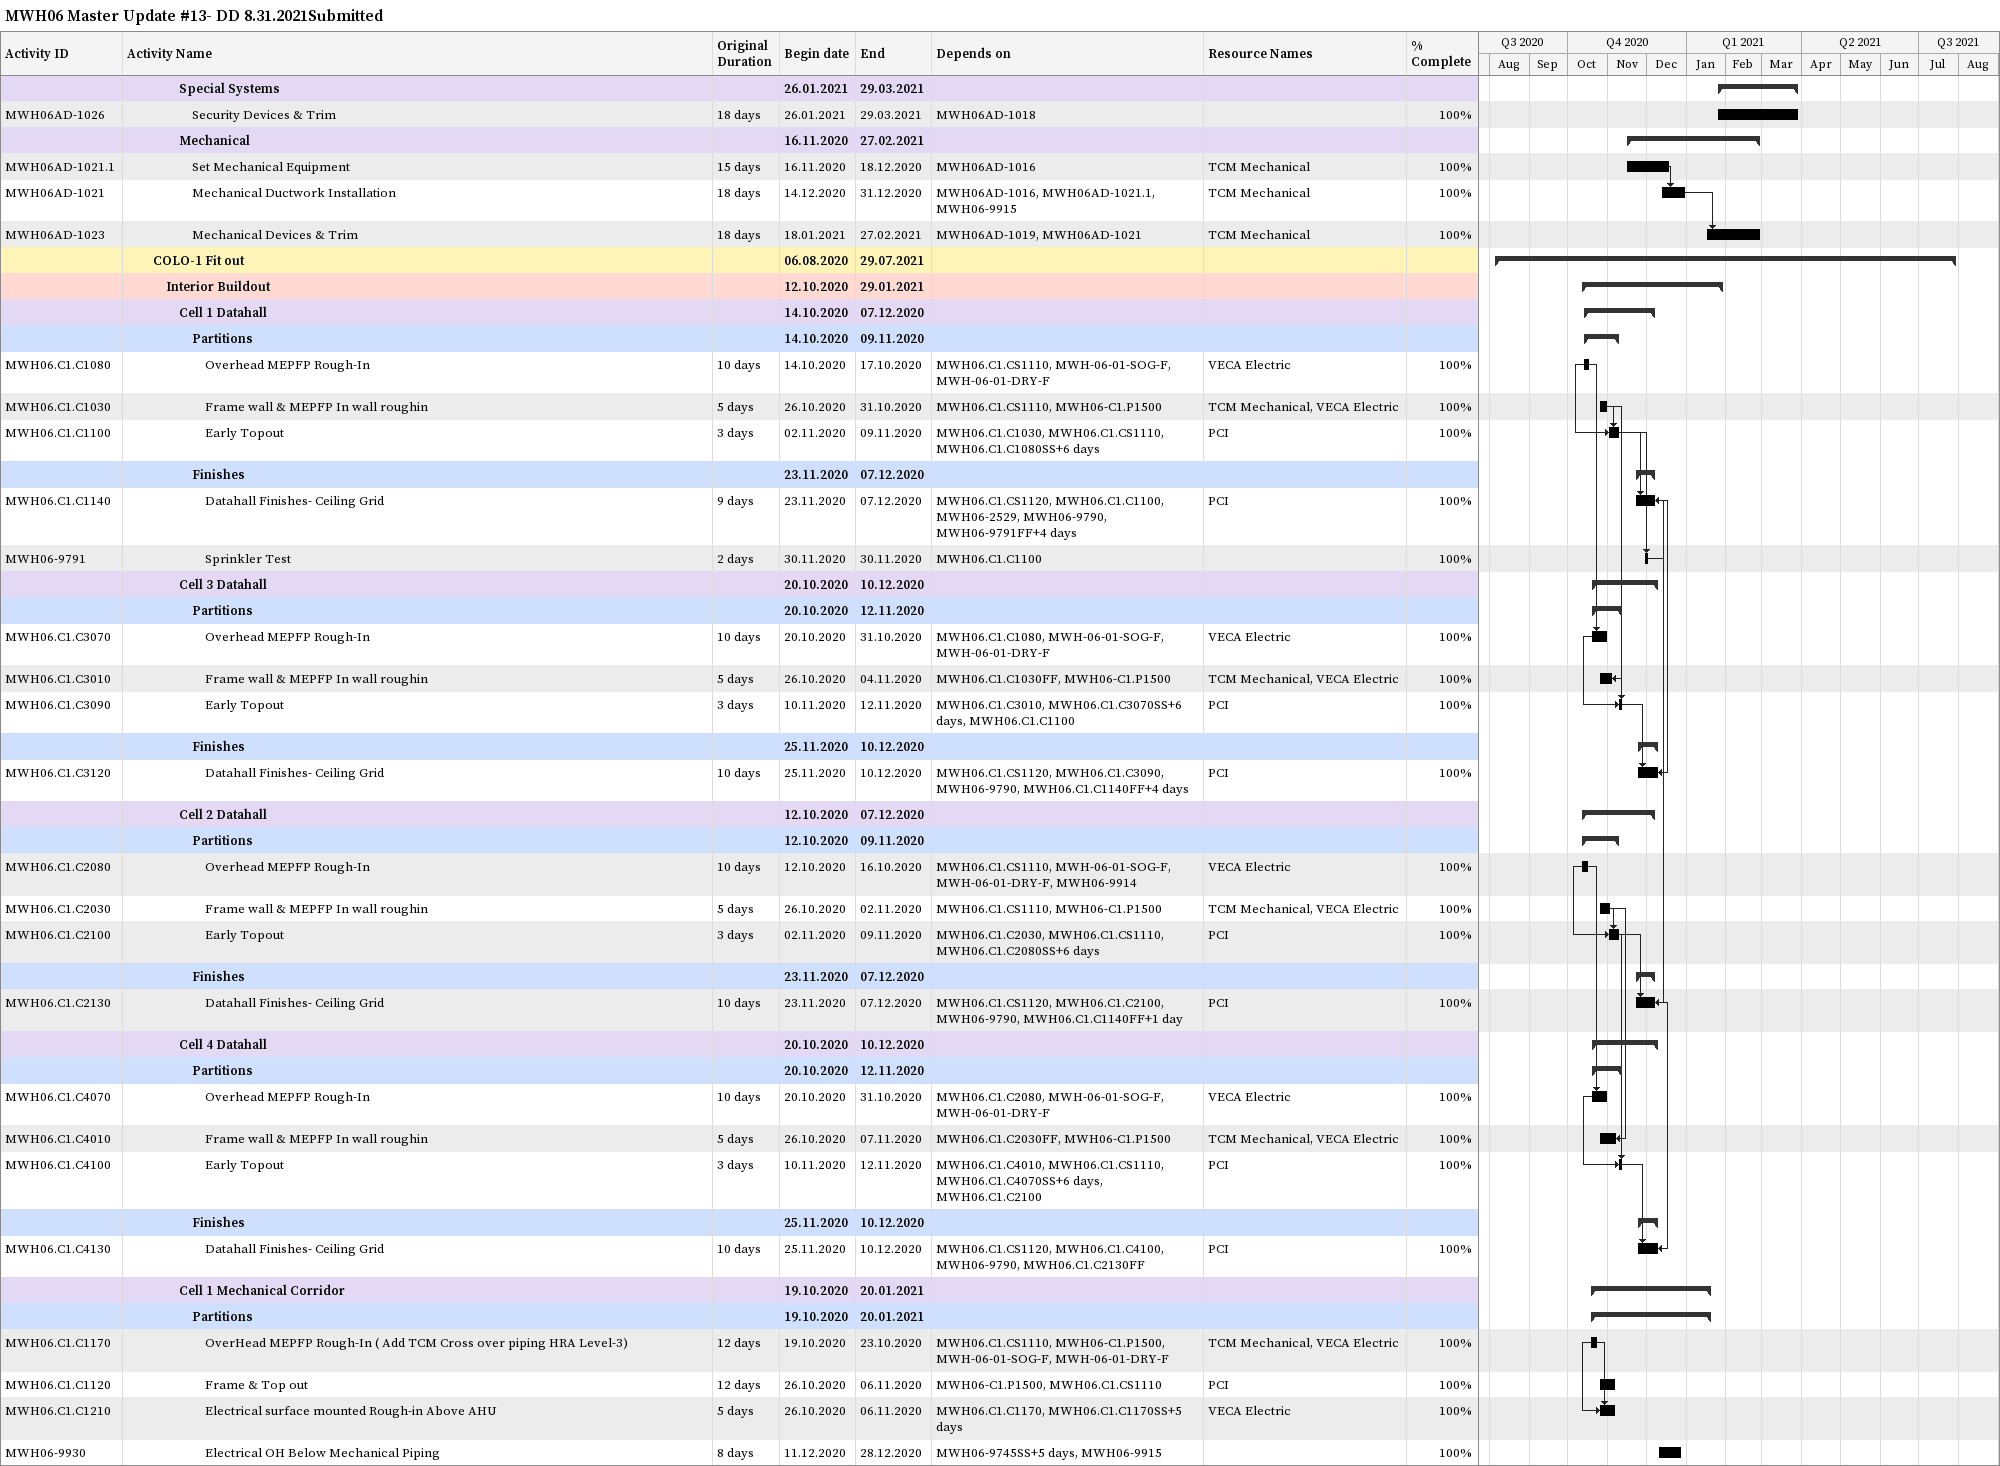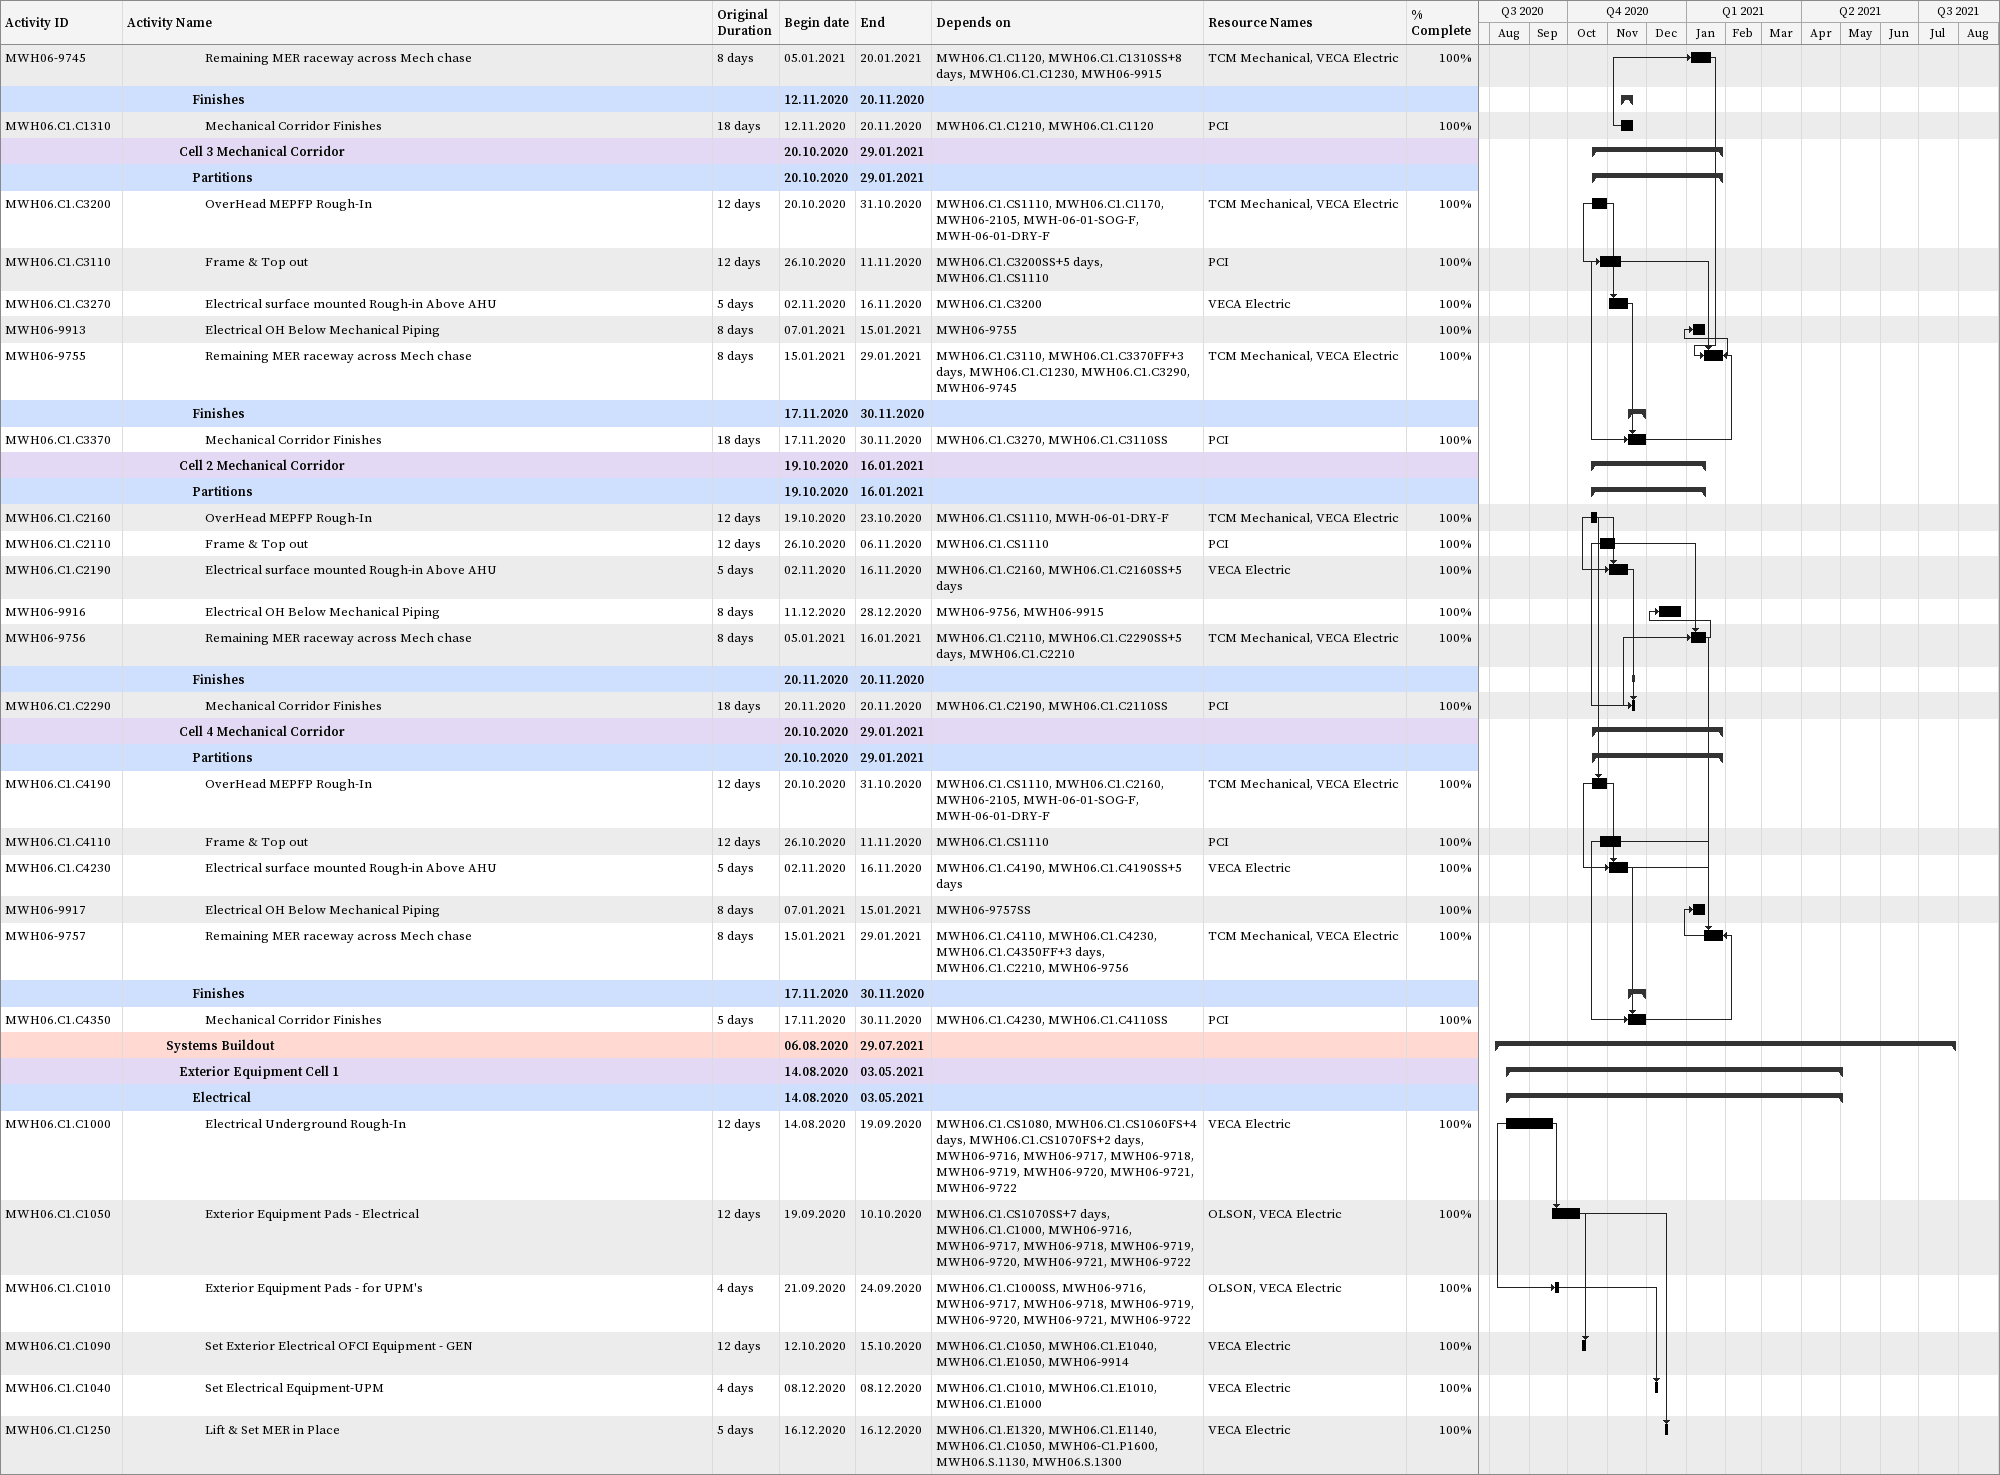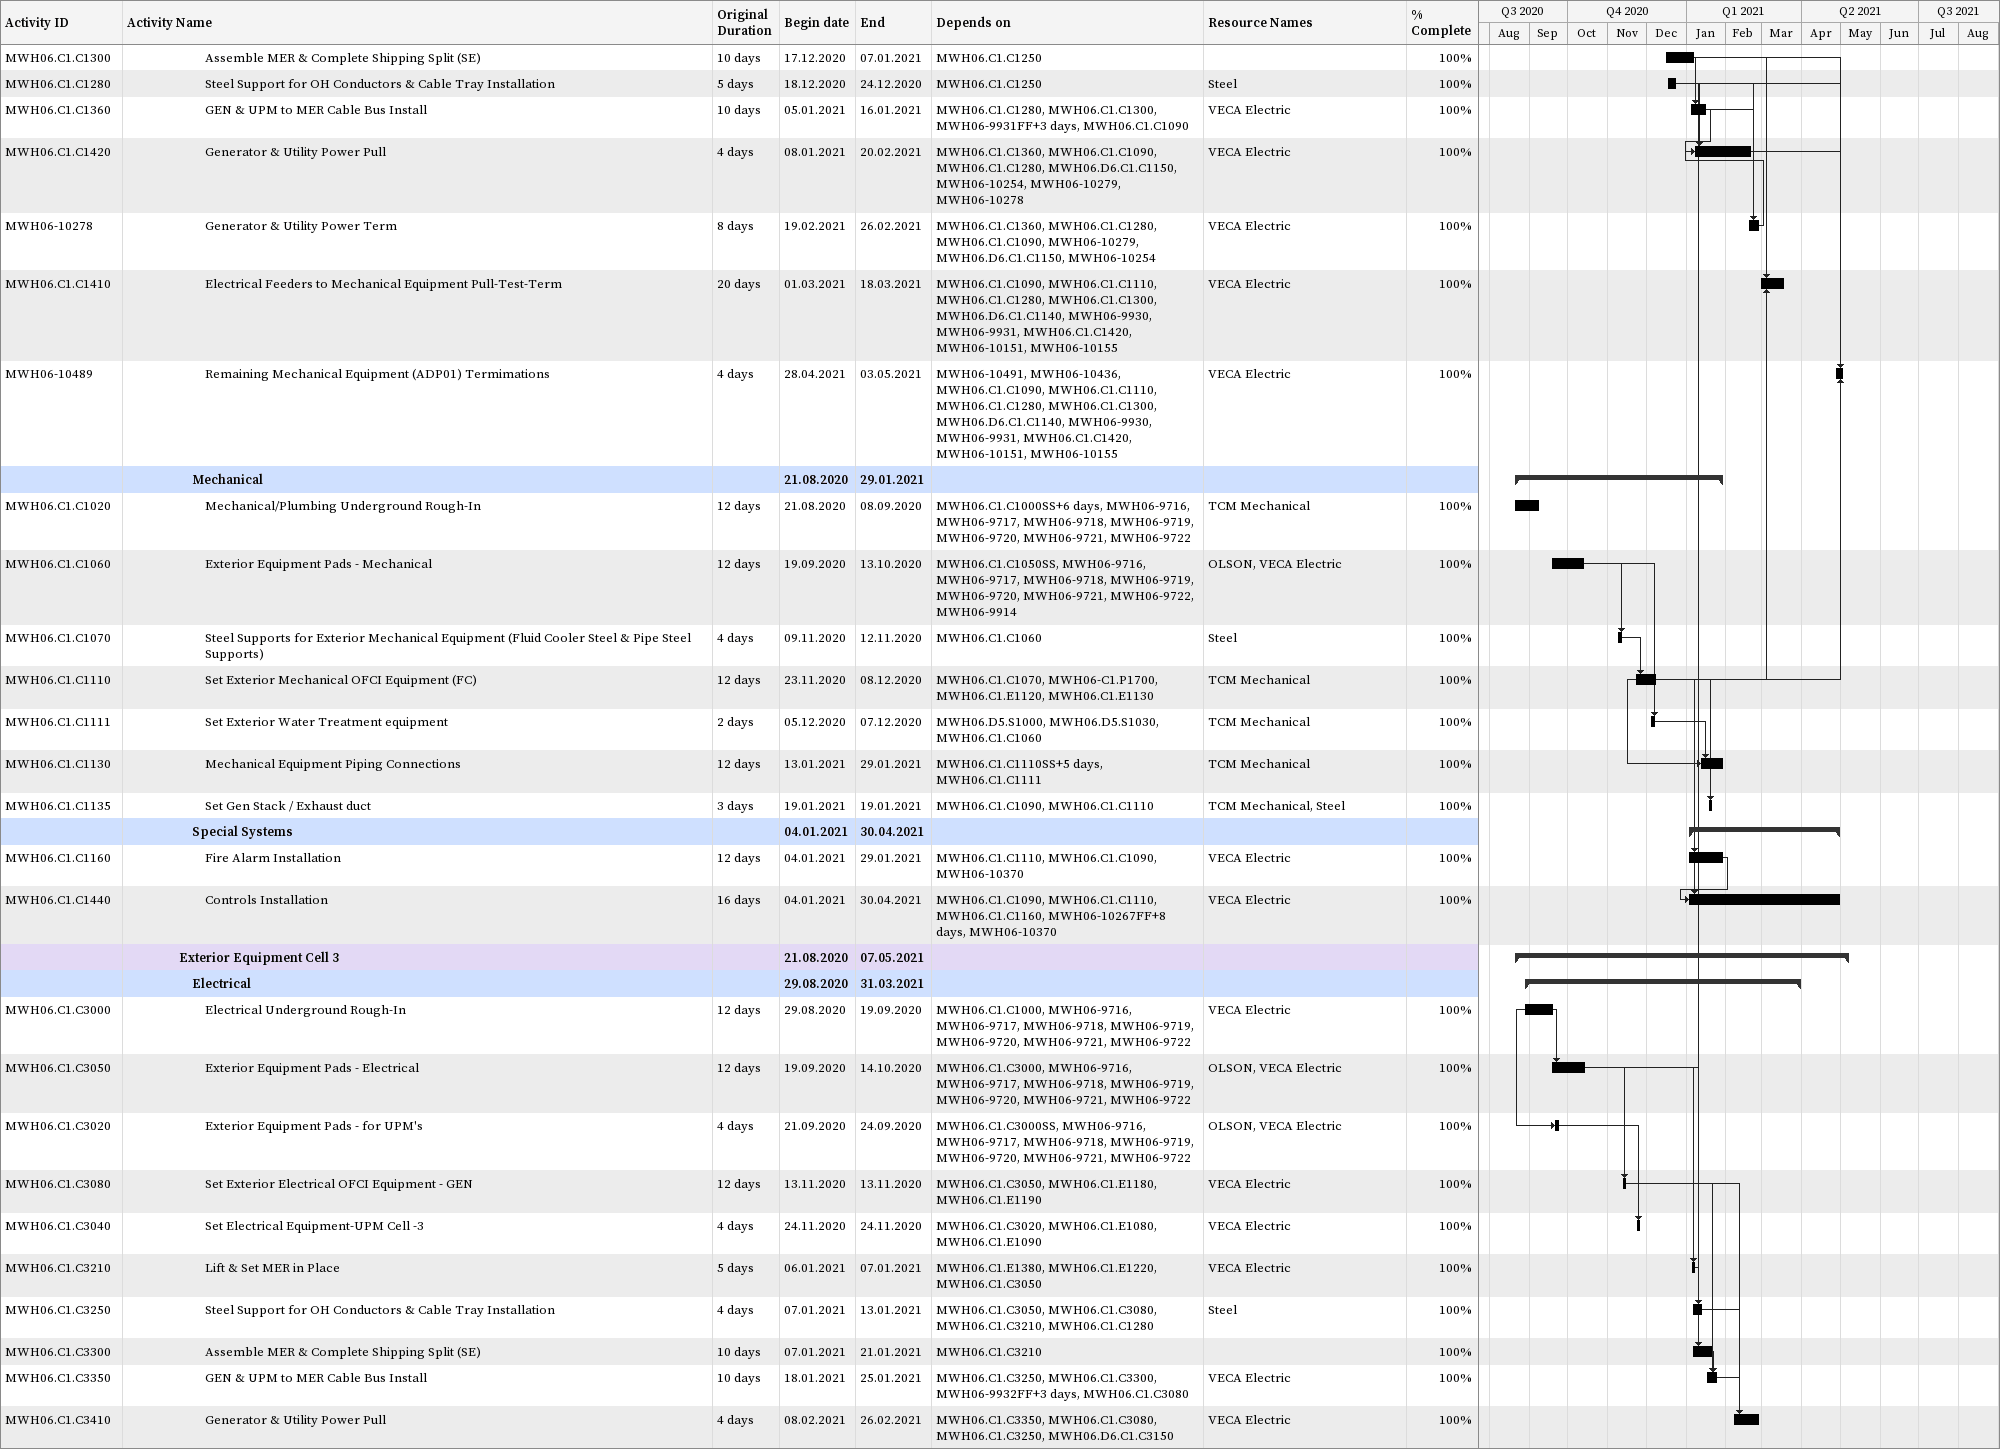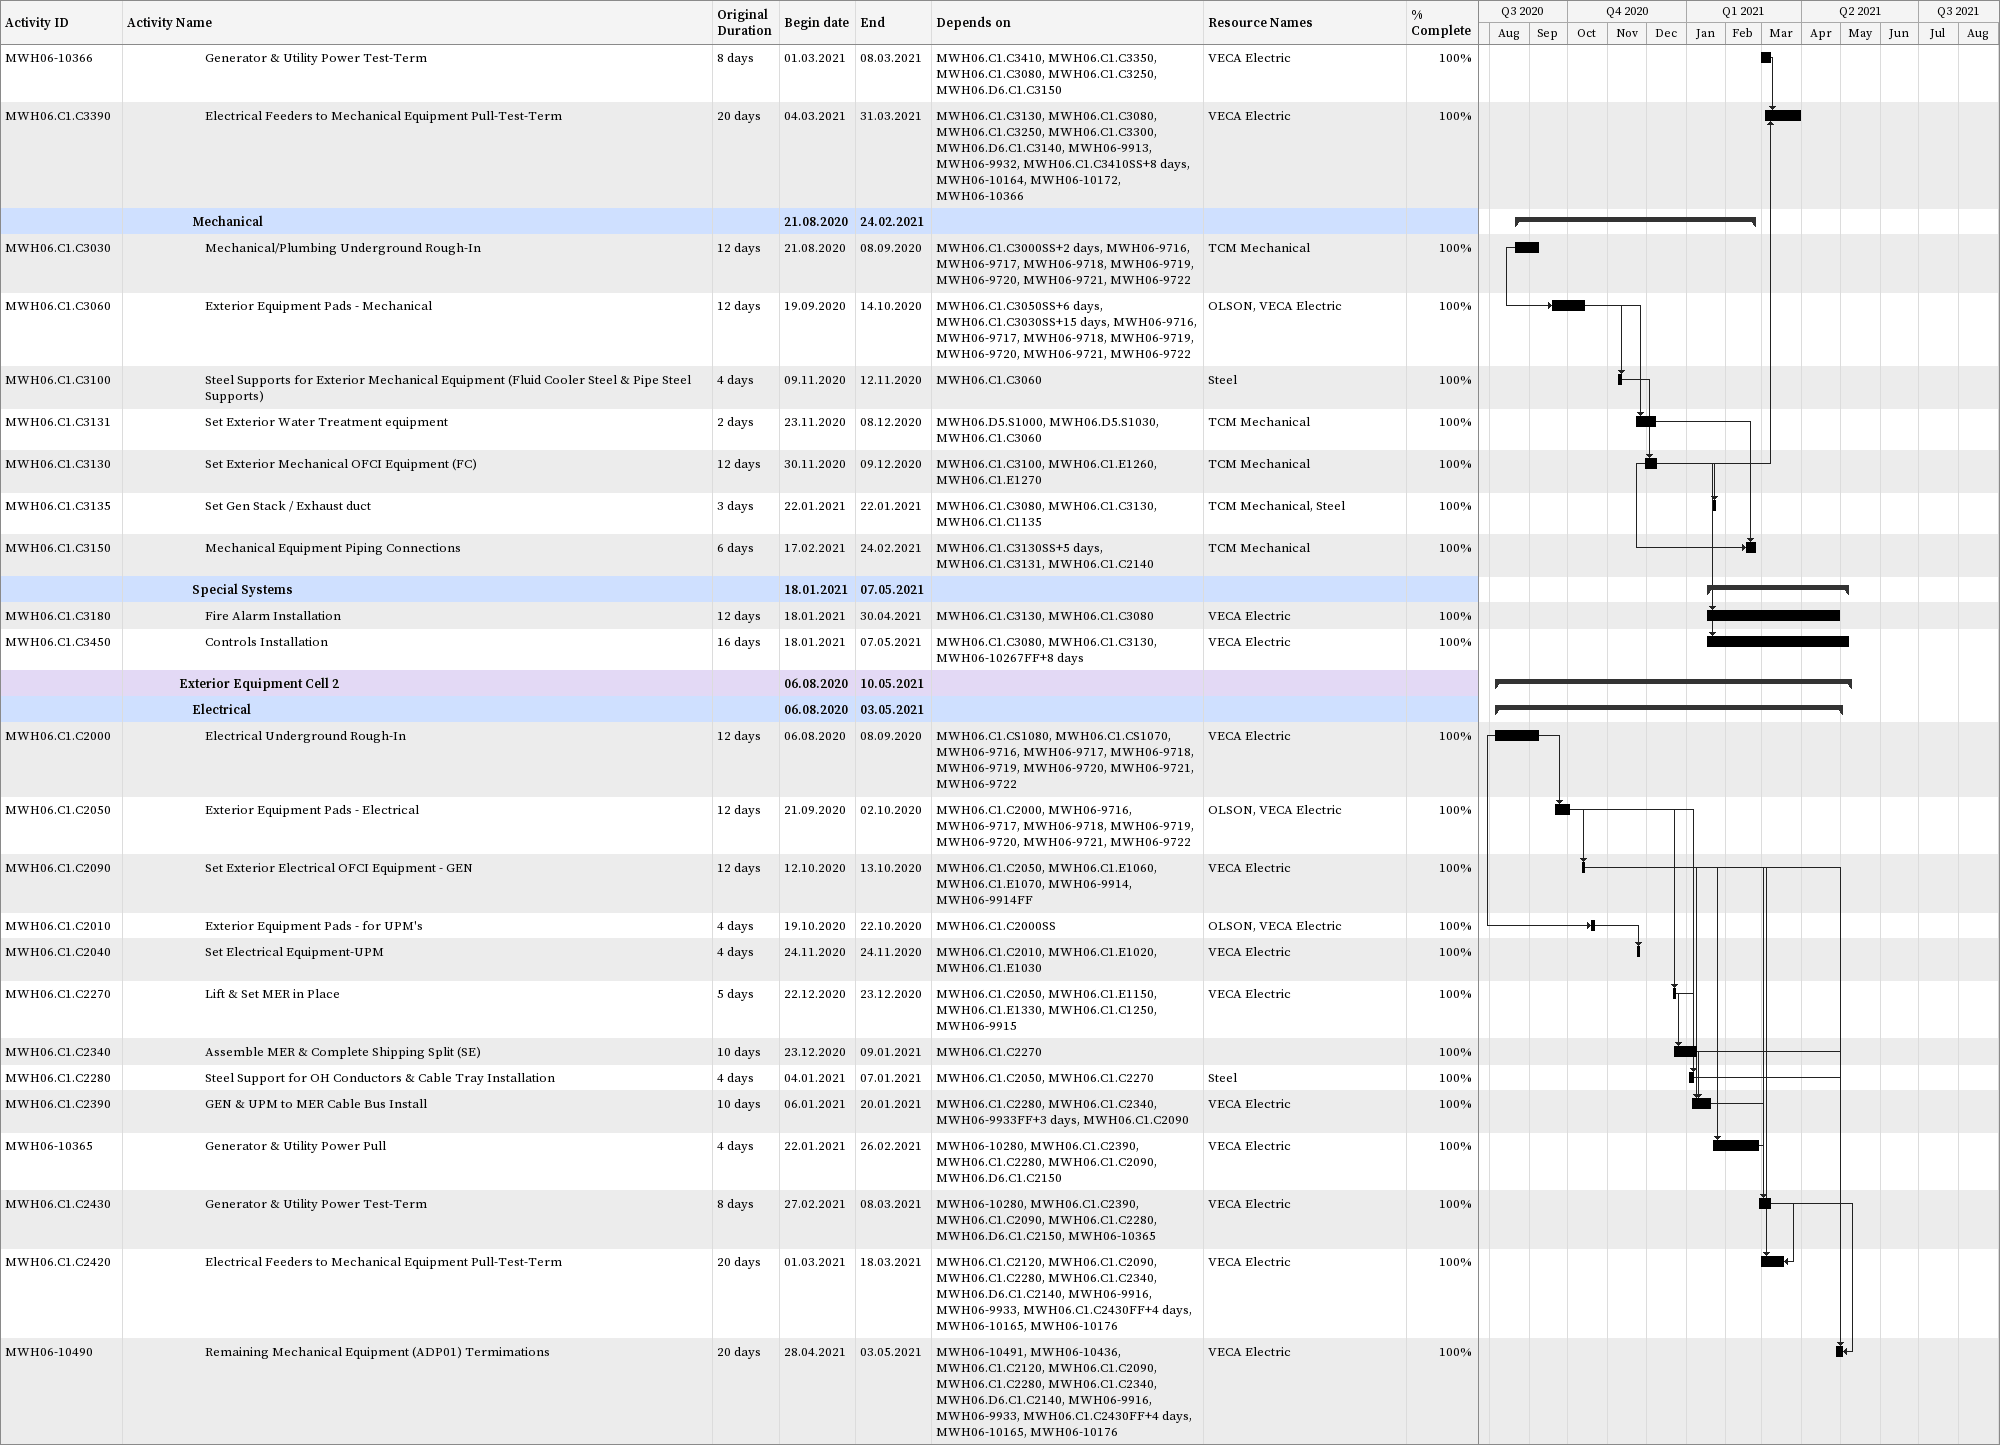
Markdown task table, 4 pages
MWH06 Master Update #13- DD 8.31.2021Submitted

| ID | Level | Task | Original duration | Start | Finish | Predecessors | Resources | % complete |
|---|---|---|---|---|---|---|---|---|
|  | 5 | **Special Systems** |  | 2021-01-26 | 2021-03-29 |  |  |  |
| MWH06AD-1026 | 6 | Security Devices & Trim | 18d | 2021-01-26 | 2021-03-29 | MWH06AD-1018 |  | 100 |
|  | 5 | **Mechanical** |  | 2020-11-16 | 2021-02-27 |  |  |  |
| MWH06AD-1021.1 | 6 | Set Mechanical Equipment | 15d | 2020-11-16 | 2020-12-18 | MWH06AD-1016 | TCM Mechanical | 100 |
| MWH06AD-1021 | 6 | Mechanical Ductwork Installation | 18d | 2020-12-14 | 2020-12-31 | MWH06AD-1016, MWH06AD-1021.1, MWH06-9915 | TCM Mechanical | 100 |
| MWH06AD-1023 | 6 | Mechanical Devices & Trim | 18d | 2021-01-18 | 2021-02-27 | MWH06AD-1019, MWH06AD-1021 | TCM Mechanical | 100 |
|  | 3 | **COLO-1 Fit out** |  | 2020-08-06 | 2021-07-29 |  |  |  |
|  | 4 | **Interior Buildout** |  | 2020-10-12 | 2021-01-29 |  |  |  |
|  | 5 | **Cell 1 Datahall** |  | 2020-10-14 | 2020-12-07 |  |  |  |
|  | 6 | **Partitions** |  | 2020-10-14 | 2020-11-09 |  |  |  |
| MWH06.C1.C1080 | 7 | Overhead MEPFP Rough-In | 10d | 2020-10-14 | 2020-10-17 | MWH06.C1.CS1110, MWH-06-01-SOG-F, MWH-06-01-DRY-F | VECA Electric | 100 |
| MWH06.C1.C1030 | 7 | Frame wall & MEPFP In wall roughin | 5d | 2020-10-26 | 2020-10-31 | MWH06.C1.CS1110, MWH06-C1.P1500 | TCM Mechanical, VECA Electric | 100 |
| MWH06.C1.C1100 | 7 | Early Topout | 3d | 2020-11-02 | 2020-11-09 | MWH06.C1.C1030, MWH06.C1.CS1110, MWH06.C1.C1080SS+6d | PCI | 100 |
|  | 6 | **Finishes** |  | 2020-11-23 | 2020-12-07 |  |  |  |
| MWH06.C1.C1140 | 7 | Datahall Finishes- Ceiling Grid | 9d | 2020-11-23 | 2020-12-07 | MWH06.C1.CS1120, MWH06.C1.C1100, MWH06-2529, MWH06-9790, MWH06-9791FF+4d | PCI | 100 |
| MWH06-9791 | 7 | Sprinkler Test | 2d | 2020-11-30 | 2020-11-30 | MWH06.C1.C1100 |  | 100 |
|  | 5 | **Cell 3 Datahall** |  | 2020-10-20 | 2020-12-10 |  |  |  |
|  | 6 | **Partitions** |  | 2020-10-20 | 2020-11-12 |  |  |  |
| MWH06.C1.C3070 | 7 | Overhead MEPFP Rough-In | 10d | 2020-10-20 | 2020-10-31 | MWH06.C1.C1080, MWH-06-01-SOG-F, MWH-06-01-DRY-F | VECA Electric | 100 |
| MWH06.C1.C3010 | 7 | Frame wall & MEPFP In wall roughin | 5d | 2020-10-26 | 2020-11-04 | MWH06.C1.C1030FF, MWH06-C1.P1500 | TCM Mechanical, VECA Electric | 100 |
| MWH06.C1.C3090 | 7 | Early Topout | 3d | 2020-11-10 | 2020-11-12 | MWH06.C1.C3010, MWH06.C1.C3070SS+6d, MWH06.C1.C1100 | PCI | 100 |
|  | 6 | **Finishes** |  | 2020-11-25 | 2020-12-10 |  |  |  |
| MWH06.C1.C3120 | 7 | Datahall Finishes- Ceiling Grid | 10d | 2020-11-25 | 2020-12-10 | MWH06.C1.CS1120, MWH06.C1.C3090, MWH06-9790, MWH06.C1.C1140FF+4d | PCI | 100 |
|  | 5 | **Cell 2 Datahall** |  | 2020-10-12 | 2020-12-07 |  |  |  |
|  | 6 | **Partitions** |  | 2020-10-12 | 2020-11-09 |  |  |  |
| MWH06.C1.C2080 | 7 | Overhead MEPFP Rough-In | 10d | 2020-10-12 | 2020-10-16 | MWH06.C1.CS1110, MWH-06-01-SOG-F, MWH-06-01-DRY-F, MWH06-9914 | VECA Electric | 100 |
| MWH06.C1.C2030 | 7 | Frame wall & MEPFP In wall roughin | 5d | 2020-10-26 | 2020-11-02 | MWH06.C1.CS1110, MWH06-C1.P1500 | TCM Mechanical, VECA Electric | 100 |
| MWH06.C1.C2100 | 7 | Early Topout | 3d | 2020-11-02 | 2020-11-09 | MWH06.C1.C2030, MWH06.C1.CS1110, MWH06.C1.C2080SS+6d | PCI | 100 |
|  | 6 | **Finishes** |  | 2020-11-23 | 2020-12-07 |  |  |  |
| MWH06.C1.C2130 | 7 | Datahall Finishes- Ceiling Grid | 10d | 2020-11-23 | 2020-12-07 | MWH06.C1.CS1120, MWH06.C1.C2100, MWH06-9790, MWH06.C1.C1140FF+1d | PCI | 100 |
|  | 5 | **Cell 4 Datahall** |  | 2020-10-20 | 2020-12-10 |  |  |  |
|  | 6 | **Partitions** |  | 2020-10-20 | 2020-11-12 |  |  |  |
| MWH06.C1.C4070 | 7 | Overhead MEPFP Rough-In | 10d | 2020-10-20 | 2020-10-31 | MWH06.C1.C2080, MWH-06-01-SOG-F, MWH-06-01-DRY-F | VECA Electric | 100 |
| MWH06.C1.C4010 | 7 | Frame wall & MEPFP In wall roughin | 5d | 2020-10-26 | 2020-11-07 | MWH06.C1.C2030FF, MWH06-C1.P1500 | TCM Mechanical, VECA Electric | 100 |
| MWH06.C1.C4100 | 7 | Early Topout | 3d | 2020-11-10 | 2020-11-12 | MWH06.C1.C4010, MWH06.C1.CS1110, MWH06.C1.C4070SS+6d, MWH06.C1.C2100 | PCI | 100 |
|  | 6 | **Finishes** |  | 2020-11-25 | 2020-12-10 |  |  |  |
| MWH06.C1.C4130 | 7 | Datahall Finishes- Ceiling Grid | 10d | 2020-11-25 | 2020-12-10 | MWH06.C1.CS1120, MWH06.C1.C4100, MWH06-9790, MWH06.C1.C2130FF | PCI | 100 |
|  | 5 | **Cell 1 Mechanical Corridor** |  | 2020-10-19 | 2021-01-20 |  |  |  |
|  | 6 | **Partitions** |  | 2020-10-19 | 2021-01-20 |  |  |  |
| MWH06.C1.C1170 | 7 | OverHead MEPFP Rough-In ( Add TCM Cross over piping HRA Level-3) | 12d | 2020-10-19 | 2020-10-23 | MWH06.C1.CS1110, MWH06-C1.P1500, MWH-06-01-SOG-F, MWH-06-01-DRY-F | TCM Mechanical, VECA Electric | 100 |
| MWH06.C1.C1120 | 7 | Frame & Top out | 12d | 2020-10-26 | 2020-11-06 | MWH06-C1.P1500, MWH06.C1.CS1110 | PCI | 100 |
| MWH06.C1.C1210 | 7 | Electrical surface mounted Rough-in Above AHU | 5d | 2020-10-26 | 2020-11-06 | MWH06.C1.C1170, MWH06.C1.C1170SS+5d | VECA Electric | 100 |
| MWH06-9930 | 7 | Electrical OH Below Mechanical Piping | 8d | 2020-12-11 | 2020-12-28 | MWH06-9745SS+5d, MWH06-9915 |  | 100 |
| MWH06-9745 | 7 | Remaining MER raceway across Mech chase | 8d | 2021-01-05 | 2021-01-20 | MWH06.C1.C1120, MWH06.C1.C1310SS+8d, MWH06.C1.C1230, MWH06-9915 | TCM Mechanical, VECA Electric | 100 |
|  | 6 | **Finishes** |  | 2020-11-12 | 2020-11-20 |  |  |  |
| MWH06.C1.C1310 | 7 | Mechanical Corridor Finishes | 18d | 2020-11-12 | 2020-11-20 | MWH06.C1.C1210, MWH06.C1.C1120 | PCI | 100 |
|  | 5 | **Cell 3 Mechanical Corridor** |  | 2020-10-20 | 2021-01-29 |  |  |  |
|  | 6 | **Partitions** |  | 2020-10-20 | 2021-01-29 |  |  |  |
| MWH06.C1.C3200 | 7 | OverHead MEPFP Rough-In | 12d | 2020-10-20 | 2020-10-31 | MWH06.C1.CS1110, MWH06.C1.C1170, MWH06-2105, MWH-06-01-SOG-F, MWH-06-01-DRY-F | TCM Mechanical, VECA Electric | 100 |
| MWH06.C1.C3110 | 7 | Frame & Top out | 12d | 2020-10-26 | 2020-11-11 | MWH06.C1.C3200SS+5d, MWH06.C1.CS1110 | PCI | 100 |
| MWH06.C1.C3270 | 7 | Electrical surface mounted Rough-in Above AHU | 5d | 2020-11-02 | 2020-11-16 | MWH06.C1.C3200 | VECA Electric | 100 |
| MWH06-9913 | 7 | Electrical OH Below Mechanical Piping | 8d | 2021-01-07 | 2021-01-15 | MWH06-9755 |  | 100 |
| MWH06-9755 | 7 | Remaining MER raceway across Mech chase | 8d | 2021-01-15 | 2021-01-29 | MWH06.C1.C3110, MWH06.C1.C3370FF+3d, MWH06.C1.C1230, MWH06.C1.C3290, MWH06-9745 | TCM Mechanical, VECA Electric | 100 |
|  | 6 | **Finishes** |  | 2020-11-17 | 2020-11-30 |  |  |  |
| MWH06.C1.C3370 | 7 | Mechanical Corridor Finishes | 18d | 2020-11-17 | 2020-11-30 | MWH06.C1.C3270, MWH06.C1.C3110SS | PCI | 100 |
|  | 5 | **Cell 2 Mechanical Corridor** |  | 2020-10-19 | 2021-01-16 |  |  |  |
|  | 6 | **Partitions** |  | 2020-10-19 | 2021-01-16 |  |  |  |
| MWH06.C1.C2160 | 7 | OverHead MEPFP Rough-In | 12d | 2020-10-19 | 2020-10-23 | MWH06.C1.CS1110, MWH-06-01-DRY-F | TCM Mechanical, VECA Electric | 100 |
| MWH06.C1.C2110 | 7 | Frame & Top out | 12d | 2020-10-26 | 2020-11-06 | MWH06.C1.CS1110 | PCI | 100 |
| MWH06.C1.C2190 | 7 | Electrical surface mounted Rough-in Above AHU | 5d | 2020-11-02 | 2020-11-16 | MWH06.C1.C2160, MWH06.C1.C2160SS+5d | VECA Electric | 100 |
| MWH06-9916 | 7 | Electrical OH Below Mechanical Piping | 8d | 2020-12-11 | 2020-12-28 | MWH06-9756, MWH06-9915 |  | 100 |
| MWH06-9756 | 7 | Remaining MER raceway across Mech chase | 8d | 2021-01-05 | 2021-01-16 | MWH06.C1.C2110, MWH06.C1.C2290SS+5d, MWH06.C1.C2210 | TCM Mechanical, VECA Electric | 100 |
|  | 6 | **Finishes** |  | 2020-11-20 | 2020-11-20 |  |  |  |
| MWH06.C1.C2290 | 7 | Mechanical Corridor Finishes | 18d | 2020-11-20 | 2020-11-20 | MWH06.C1.C2190, MWH06.C1.C2110SS | PCI | 100 |
|  | 5 | **Cell 4 Mechanical Corridor** |  | 2020-10-20 | 2021-01-29 |  |  |  |
|  | 6 | **Partitions** |  | 2020-10-20 | 2021-01-29 |  |  |  |
| MWH06.C1.C4190 | 7 | OverHead MEPFP Rough-In | 12d | 2020-10-20 | 2020-10-31 | MWH06.C1.CS1110, MWH06.C1.C2160, MWH06-2105, MWH-06-01-SOG-F, MWH-06-01-DRY-F | TCM Mechanical, VECA Electric | 100 |
| MWH06.C1.C4110 | 7 | Frame & Top out | 12d | 2020-10-26 | 2020-11-11 | MWH06.C1.CS1110 | PCI | 100 |
| MWH06.C1.C4230 | 7 | Electrical surface mounted Rough-in Above AHU | 5d | 2020-11-02 | 2020-11-16 | MWH06.C1.C4190, MWH06.C1.C4190SS+5d | VECA Electric | 100 |
| MWH06-9917 | 7 | Electrical OH Below Mechanical Piping | 8d | 2021-01-07 | 2021-01-15 | MWH06-9757SS |  | 100 |
| MWH06-9757 | 7 | Remaining MER raceway across Mech chase | 8d | 2021-01-15 | 2021-01-29 | MWH06.C1.C4110, MWH06.C1.C4230, MWH06.C1.C4350FF+3d, MWH06.C1.C2210, MWH06-9756 | TCM Mechanical, VECA Electric | 100 |
|  | 6 | **Finishes** |  | 2020-11-17 | 2020-11-30 |  |  |  |
| MWH06.C1.C4350 | 7 | Mechanical Corridor Finishes | 5d | 2020-11-17 | 2020-11-30 | MWH06.C1.C4230, MWH06.C1.C4110SS | PCI | 100 |
|  | 4 | **Systems Buildout** |  | 2020-08-06 | 2021-07-29 |  |  |  |
|  | 5 | **Exterior Equipment Cell 1** |  | 2020-08-14 | 2021-05-03 |  |  |  |
|  | 6 | **Electrical** |  | 2020-08-14 | 2021-05-03 |  |  |  |
| MWH06.C1.C1000 | 7 | Electrical Underground Rough-In | 12d | 2020-08-14 | 2020-09-19 | MWH06.C1.CS1080, MWH06.C1.CS1060FS+4d, MWH06.C1.CS1070FS+2d, MWH06-9716, MWH06-9717, MWH06-9718, MWH06-9719, MWH06-9720, MWH06-9721, MWH06-9722 | VECA Electric | 100 |
| MWH06.C1.C1050 | 7 | Exterior Equipment Pads - Electrical | 12d | 2020-09-19 | 2020-10-10 | MWH06.C1.CS1070SS+7d, MWH06.C1.C1000, MWH06-9716, MWH06-9717, MWH06-9718, MWH06-9719, MWH06-9720, MWH06-9721, MWH06-9722 | OLSON, VECA Electric | 100 |
| MWH06.C1.C1010 | 7 | Exterior Equipment Pads - for UPM's | 4d | 2020-09-21 | 2020-09-24 | MWH06.C1.C1000SS, MWH06-9716, MWH06-9717, MWH06-9718, MWH06-9719, MWH06-9720, MWH06-9721, MWH06-9722 | OLSON, VECA Electric | 100 |
| MWH06.C1.C1090 | 7 | Set Exterior Electrical OFCI Equipment - GEN | 12d | 2020-10-12 | 2020-10-15 | MWH06.C1.C1050, MWH06.C1.E1040, MWH06.C1.E1050, MWH06-9914 | VECA Electric | 100 |
| MWH06.C1.C1040 | 7 | Set Electrical Equipment-UPM | 4d | 2020-12-08 | 2020-12-08 | MWH06.C1.C1010, MWH06.C1.E1010, MWH06.C1.E1000 | VECA Electric | 100 |
| MWH06.C1.C1250 | 7 | Lift & Set MER in Place | 5d | 2020-12-16 | 2020-12-16 | MWH06.C1.E1320, MWH06.C1.E1140, MWH06.C1.C1050, MWH06-C1.P1600, MWH06.S.1130, MWH06.S.1300 | VECA Electric | 100 |
| MWH06.C1.C1300 | 7 | Assemble MER & Complete Shipping Split (SE) | 10d | 2020-12-17 | 2021-01-07 | MWH06.C1.C1250 |  | 100 |
| MWH06.C1.C1280 | 7 | Steel Support for OH Conductors & Cable Tray Installation | 5d | 2020-12-18 | 2020-12-24 | MWH06.C1.C1250 | Steel | 100 |
| MWH06.C1.C1360 | 7 | GEN & UPM to MER Cable Bus Install | 10d | 2021-01-05 | 2021-01-16 | MWH06.C1.C1280, MWH06.C1.C1300, MWH06-9931FF+3d, MWH06.C1.C1090 | VECA Electric | 100 |
| MWH06.C1.C1420 | 7 | Generator & Utility Power Pull | 4d | 2021-01-08 | 2021-02-20 | MWH06.C1.C1360, MWH06.C1.C1090, MWH06.C1.C1280, MWH06.D6.C1.C1150, MWH06-10254, MWH06-10279, MWH06-10278 | VECA Electric | 100 |
| MWH06-10278 | 7 | Generator & Utility Power Term | 8d | 2021-02-19 | 2021-02-26 | MWH06.C1.C1360, MWH06.C1.C1280, MWH06.C1.C1090, MWH06-10279, MWH06.D6.C1.C1150, MWH06-10254 | VECA Electric | 100 |
| MWH06.C1.C1410 | 7 | Electrical Feeders to Mechanical Equipment Pull-Test-Term | 20d | 2021-03-01 | 2021-03-18 | MWH06.C1.C1090, MWH06.C1.C1110, MWH06.C1.C1280, MWH06.C1.C1300, MWH06.D6.C1.C1140, MWH06-9930, MWH06-9931, MWH06.C1.C1420, MWH06-10151, MWH06-10155 | VECA Electric | 100 |
| MWH06-10489 | 7 | Remaining Mechanical Equipment (ADP01) Termimations | 4d | 2021-04-28 | 2021-05-03 | MWH06-10491, MWH06-10436, MWH06.C1.C1090, MWH06.C1.C1110, MWH06.C1.C1280, MWH06.C1.C1300, MWH06.D6.C1.C1140, MWH06-9930, MWH06-9931, MWH06.C1.C1420, MWH06-10151, MWH06-10155 | VECA Electric | 100 |
|  | 6 | **Mechanical** |  | 2020-08-21 | 2021-01-29 |  |  |  |
| MWH06.C1.C1020 | 7 | Mechanical/Plumbing Underground Rough-In | 12d | 2020-08-21 | 2020-09-08 | MWH06.C1.C1000SS+6d, MWH06-9716, MWH06-9717, MWH06-9718, MWH06-9719, MWH06-9720, MWH06-9721, MWH06-9722 | TCM Mechanical | 100 |
| MWH06.C1.C1060 | 7 | Exterior Equipment Pads - Mechanical | 12d | 2020-09-19 | 2020-10-13 | MWH06.C1.C1050SS, MWH06-9716, MWH06-9717, MWH06-9718, MWH06-9719, MWH06-9720, MWH06-9721, MWH06-9722, MWH06-9914 | OLSON, VECA Electric | 100 |
| MWH06.C1.C1070 | 7 | Steel Supports for Exterior Mechanical Equipment (Fluid Cooler Steel & Pipe Steel Supports) | 4d | 2020-11-09 | 2020-11-12 | MWH06.C1.C1060 | Steel | 100 |
| MWH06.C1.C1110 | 7 | Set Exterior Mechanical OFCI Equipment (FC) | 12d | 2020-11-23 | 2020-12-08 | MWH06.C1.C1070, MWH06-C1.P1700, MWH06.C1.E1120, MWH06.C1.E1130 | TCM Mechanical | 100 |
| MWH06.C1.C1111 | 7 | Set Exterior Water Treatment equipment | 2d | 2020-12-05 | 2020-12-07 | MWH06.D5.S1000, MWH06.D5.S1030, MWH06.C1.C1060 | TCM Mechanical | 100 |
| MWH06.C1.C1130 | 7 | Mechanical Equipment Piping Connections | 12d | 2021-01-13 | 2021-01-29 | MWH06.C1.C1110SS+5d, MWH06.C1.C1111 | TCM Mechanical | 100 |
| MWH06.C1.C1135 | 7 | Set Gen Stack / Exhaust duct | 3d | 2021-01-19 | 2021-01-19 | MWH06.C1.C1090, MWH06.C1.C1110 | TCM Mechanical, Steel | 100 |
|  | 6 | **Special Systems** |  | 2021-01-04 | 2021-04-30 |  |  |  |
| MWH06.C1.C1160 | 7 | Fire Alarm Installation | 12d | 2021-01-04 | 2021-01-29 | MWH06.C1.C1110, MWH06.C1.C1090, MWH06-10370 | VECA Electric | 100 |
| MWH06.C1.C1440 | 7 | Controls Installation | 16d | 2021-01-04 | 2021-04-30 | MWH06.C1.C1090, MWH06.C1.C1110, MWH06.C1.C1160, MWH06-10267FF+8d, MWH06-10370 | VECA Electric | 100 |
|  | 5 | **Exterior Equipment Cell 3** |  | 2020-08-21 | 2021-05-07 |  |  |  |
|  | 6 | **Electrical** |  | 2020-08-29 | 2021-03-31 |  |  |  |
| MWH06.C1.C3000 | 7 | Electrical Underground Rough-In | 12d | 2020-08-29 | 2020-09-19 | MWH06.C1.C1000, MWH06-9716, MWH06-9717, MWH06-9718, MWH06-9719, MWH06-9720, MWH06-9721, MWH06-9722 | VECA Electric | 100 |
| MWH06.C1.C3050 | 7 | Exterior Equipment Pads - Electrical | 12d | 2020-09-19 | 2020-10-14 | MWH06.C1.C3000, MWH06-9716, MWH06-9717, MWH06-9718, MWH06-9719, MWH06-9720, MWH06-9721, MWH06-9722 | OLSON, VECA Electric | 100 |
| MWH06.C1.C3020 | 7 | Exterior Equipment Pads - for UPM's | 4d | 2020-09-21 | 2020-09-24 | MWH06.C1.C3000SS, MWH06-9716, MWH06-9717, MWH06-9718, MWH06-9719, MWH06-9720, MWH06-9721, MWH06-9722 | OLSON, VECA Electric | 100 |
| MWH06.C1.C3080 | 7 | Set Exterior Electrical OFCI Equipment - GEN | 12d | 2020-11-13 | 2020-11-13 | MWH06.C1.C3050, MWH06.C1.E1180, MWH06.C1.E1190 | VECA Electric | 100 |
| MWH06.C1.C3040 | 7 | Set Electrical Equipment-UPM Cell -3 | 4d | 2020-11-24 | 2020-11-24 | MWH06.C1.C3020, MWH06.C1.E1080, MWH06.C1.E1090 | VECA Electric | 100 |
| MWH06.C1.C3210 | 7 | Lift & Set MER in Place | 5d | 2021-01-06 | 2021-01-07 | MWH06.C1.E1380, MWH06.C1.E1220, MWH06.C1.C3050 | VECA Electric | 100 |
| MWH06.C1.C3250 | 7 | Steel Support for OH Conductors & Cable Tray Installation | 4d | 2021-01-07 | 2021-01-13 | MWH06.C1.C3050, MWH06.C1.C3080, MWH06.C1.C3210, MWH06.C1.C1280 | Steel | 100 |
| MWH06.C1.C3300 | 7 | Assemble MER & Complete Shipping Split (SE) | 10d | 2021-01-07 | 2021-01-21 | MWH06.C1.C3210 |  | 100 |
| MWH06.C1.C3350 | 7 | GEN & UPM to MER Cable Bus Install | 10d | 2021-01-18 | 2021-01-25 | MWH06.C1.C3250, MWH06.C1.C3300, MWH06-9932FF+3d, MWH06.C1.C3080 | VECA Electric | 100 |
| MWH06.C1.C3410 | 7 | Generator & Utility Power Pull | 4d | 2021-02-08 | 2021-02-26 | MWH06.C1.C3350, MWH06.C1.C3080, MWH06.C1.C3250, MWH06.D6.C1.C3150 | VECA Electric | 100 |
| MWH06-10366 | 7 | Generator & Utility Power Test-Term | 8d | 2021-03-01 | 2021-03-08 | MWH06.C1.C3410, MWH06.C1.C3350, MWH06.C1.C3080, MWH06.C1.C3250, MWH06.D6.C1.C3150 | VECA Electric | 100 |
| MWH06.C1.C3390 | 7 | Electrical Feeders to Mechanical Equipment Pull-Test-Term | 20d | 2021-03-04 | 2021-03-31 | MWH06.C1.C3130, MWH06.C1.C3080, MWH06.C1.C3250, MWH06.C1.C3300, MWH06.D6.C1.C3140, MWH06-9913, MWH06-9932, MWH06.C1.C3410SS+8d, MWH06-10164, MWH06-10172, MWH06-10366 | VECA Electric | 100 |
|  | 6 | **Mechanical** |  | 2020-08-21 | 2021-02-24 |  |  |  |
| MWH06.C1.C3030 | 7 | Mechanical/Plumbing Underground Rough-In | 12d | 2020-08-21 | 2020-09-08 | MWH06.C1.C3000SS+2d, MWH06-9716, MWH06-9717, MWH06-9718, MWH06-9719, MWH06-9720, MWH06-9721, MWH06-9722 | TCM Mechanical | 100 |
| MWH06.C1.C3060 | 7 | Exterior Equipment Pads - Mechanical | 12d | 2020-09-19 | 2020-10-14 | MWH06.C1.C3050SS+6d, MWH06.C1.C3030SS+15d, MWH06-9716, MWH06-9717, MWH06-9718, MWH06-9719, MWH06-9720, MWH06-9721, MWH06-9722 | OLSON, VECA Electric | 100 |
| MWH06.C1.C3100 | 7 | Steel Supports for Exterior Mechanical Equipment (Fluid Cooler Steel & Pipe Steel Supports) | 4d | 2020-11-09 | 2020-11-12 | MWH06.C1.C3060 | Steel | 100 |
| MWH06.C1.C3131 | 7 | Set Exterior Water Treatment equipment | 2d | 2020-11-23 | 2020-12-08 | MWH06.D5.S1000, MWH06.D5.S1030, MWH06.C1.C3060 | TCM Mechanical | 100 |
| MWH06.C1.C3130 | 7 | Set Exterior Mechanical OFCI Equipment (FC) | 12d | 2020-11-30 | 2020-12-09 | MWH06.C1.C3100, MWH06.C1.E1260, MWH06.C1.E1270 | TCM Mechanical | 100 |
| MWH06.C1.C3135 | 7 | Set Gen Stack / Exhaust duct | 3d | 2021-01-22 | 2021-01-22 | MWH06.C1.C3080, MWH06.C1.C3130, MWH06.C1.C1135 | TCM Mechanical, Steel | 100 |
| MWH06.C1.C3150 | 7 | Mechanical Equipment Piping Connections | 6d | 2021-02-17 | 2021-02-24 | MWH06.C1.C3130SS+5d, MWH06.C1.C3131, MWH06.C1.C2140 | TCM Mechanical | 100 |
|  | 6 | **Special Systems** |  | 2021-01-18 | 2021-05-07 |  |  |  |
| MWH06.C1.C3180 | 7 | Fire Alarm Installation | 12d | 2021-01-18 | 2021-04-30 | MWH06.C1.C3130, MWH06.C1.C3080 | VECA Electric | 100 |
| MWH06.C1.C3450 | 7 | Controls Installation | 16d | 2021-01-18 | 2021-05-07 | MWH06.C1.C3080, MWH06.C1.C3130, MWH06-10267FF+8d | VECA Electric | 100 |
|  | 5 | **Exterior Equipment Cell 2** |  | 2020-08-06 | 2021-05-10 |  |  |  |
|  | 6 | **Electrical** |  | 2020-08-06 | 2021-05-03 |  |  |  |
| MWH06.C1.C2000 | 7 | Electrical Underground Rough-In | 12d | 2020-08-06 | 2020-09-08 | MWH06.C1.CS1080, MWH06.C1.CS1070, MWH06-9716, MWH06-9717, MWH06-9718, MWH06-9719, MWH06-9720, MWH06-9721, MWH06-9722 | VECA Electric | 100 |
| MWH06.C1.C2050 | 7 | Exterior Equipment Pads - Electrical | 12d | 2020-09-21 | 2020-10-02 | MWH06.C1.C2000, MWH06-9716, MWH06-9717, MWH06-9718, MWH06-9719, MWH06-9720, MWH06-9721, MWH06-9722 | OLSON, VECA Electric | 100 |
| MWH06.C1.C2090 | 7 | Set Exterior Electrical OFCI Equipment - GEN | 12d | 2020-10-12 | 2020-10-13 | MWH06.C1.C2050, MWH06.C1.E1060, MWH06.C1.E1070, MWH06-9914, MWH06-9914FF | VECA Electric | 100 |
| MWH06.C1.C2010 | 7 | Exterior Equipment Pads - for UPM's | 4d | 2020-10-19 | 2020-10-22 | MWH06.C1.C2000SS | OLSON, VECA Electric | 100 |
| MWH06.C1.C2040 | 7 | Set Electrical Equipment-UPM | 4d | 2020-11-24 | 2020-11-24 | MWH06.C1.C2010, MWH06.C1.E1020, MWH06.C1.E1030 | VECA Electric | 100 |
| MWH06.C1.C2270 | 7 | Lift & Set MER in Place | 5d | 2020-12-22 | 2020-12-23 | MWH06.C1.C2050, MWH06.C1.E1150, MWH06.C1.E1330, MWH06.C1.C1250, MWH06-9915 | VECA Electric | 100 |
| MWH06.C1.C2340 | 7 | Assemble MER & Complete Shipping Split (SE) | 10d | 2020-12-23 | 2021-01-09 | MWH06.C1.C2270 |  | 100 |
| MWH06.C1.C2280 | 7 | Steel Support for OH Conductors & Cable Tray Installation | 4d | 2021-01-04 | 2021-01-07 | MWH06.C1.C2050, MWH06.C1.C2270 | Steel | 100 |
| MWH06.C1.C2390 | 7 | GEN & UPM to MER Cable Bus Install | 10d | 2021-01-06 | 2021-01-20 | MWH06.C1.C2280, MWH06.C1.C2340, MWH06-9933FF+3d, MWH06.C1.C2090 | VECA Electric | 100 |
| MWH06-10365 | 7 | Generator & Utility Power Pull | 4d | 2021-01-22 | 2021-02-26 | MWH06-10280, MWH06.C1.C2390, MWH06.C1.C2280, MWH06.C1.C2090, MWH06.D6.C1.C2150 | VECA Electric | 100 |
| MWH06.C1.C2430 | 7 | Generator & Utility Power Test-Term | 8d | 2021-02-27 | 2021-03-08 | MWH06-10280, MWH06.C1.C2390, MWH06.C1.C2090, MWH06.C1.C2280, MWH06.D6.C1.C2150, MWH06-10365 | VECA Electric | 100 |
| MWH06.C1.C2420 | 7 | Electrical Feeders to Mechanical Equipment Pull-Test-Term | 20d | 2021-03-01 | 2021-03-18 | MWH06.C1.C2120, MWH06.C1.C2090, MWH06.C1.C2280, MWH06.C1.C2340, MWH06.D6.C1.C2140, MWH06-9916, MWH06-9933, MWH06.C1.C2430FF+4d, MWH06-10165, MWH06-10176 | VECA Electric | 100 |
| MWH06-10490 | 7 | Remaining Mechanical Equipment (ADP01) Termimations | 20d | 2021-04-28 | 2021-05-03 | MWH06-10491, MWH06-10436, MWH06.C1.C2120, MWH06.C1.C2090, MWH06.C1.C2280, MWH06.C1.C2340, MWH06.D6.C1.C2140, MWH06-9916, MWH06-9933, MWH06.C1.C2430FF+4d, MWH06-10165, MWH06-10176 | VECA Electric | 100 |
